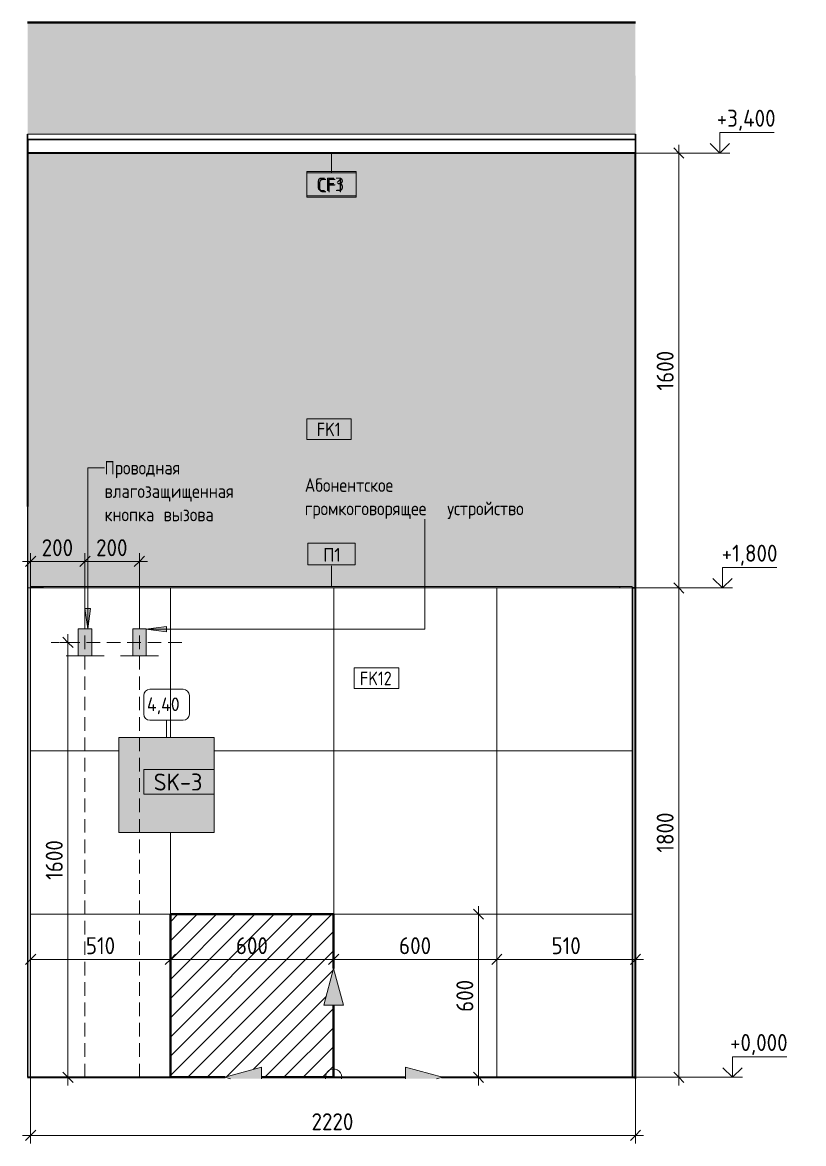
# Model space of a CAD drawing. Header units: millimetres. Extents: x 66053 to 88312, y -1987 to 8211.
# Drawn here: x 74833 to 77705, y -244 to 3880 of the extents above; entities that cross this region are included whole.
import ezdxf

# ---------------------------------------------------------------- set-up
doc = ezdxf.new("R2010")
doc.units = ezdxf.units.MM
doc.linetypes.add('200_ШТРИХ__ш1_п0_6_', pattern=[40, 25, -15])
doc.linetypes.add('ADSK_Штрих_ш2 п1', pattern=[75, 50, -25])
for name, color, linetype, lineweight in [('A-ANNO-DIMS', 7, 'Continuous', 9), ('A-ANNO-DIMS-25', 7, 'Continuous', 9), ('A-CLNG-IDEN', 7, 'Continuous', 9), ('A-DETL-GENF', 7, 'Continuous', 9), ('A-FLOR-HRAL-IDEN', 7, 'Continuous', 9), ('A-WALL-IDEN', 7, 'Continuous', 9), ('A-WALL-PATT', 7, 'Continuous', 9), ('E-ELEC-FIXT-IDEN', 7, 'Continuous', 9), ('G-ANNO-DIMS', 7, 'Continuous', 9), ('G-ANNO-DIMS-1', 7, 'Continuous', 20), ('I-FURN', 7, 'Continuous', 9), ('I-FURN-3', 7, '200_ШТРИХ__ш1_п0_6_', 18), ('I-FURN-4', 7, '200_ШТРИХ__ш1_п0_6_', 9), ('I-FURN-IDEN', 7, 'Continuous', 9), ('I-WALL', 7, 'Continuous', 9), ('Q-SPCQ', 7, 'Continuous', 9), ('Ограждение', 7, 'Continuous', 9), ('Поручни', 7, 'Continuous', 9)]:
    doc.layers.add(name, color=color, linetype=linetype, lineweight=lineweight)
for name, color, linetype, lineweight, true_color in [('A-CLNG-FNSH-1', 7, 'Continuous', 30, 0x3c3c3c), ('A-DETL', 5, 'Continuous', 40, 0x0000ff), ('A-DETL-1', 5, 'ADSK_Штрих_ш2 п1', 9, 0x0000ff), ('A-DETL-GENF-1', 7, 'Continuous', 9, 0xe0e0e0), ('A-FLOR-1', 7, 'Continuous', 9, 0x787878), ('A-FLOR-FNSH-1', 7, 'Continuous', 40, 0x3c3c3c), ('A-FLOR-FNSH-2', 7, 'Continuous', 30, 0x3c3c3c), ('A-WALL-4', 7, 'Continuous', 30, 0x3c3c3c), ('A-WALL-FNSH-2', 7, 'Continuous', 30, 0x3c3c3c), ('G-ANNO-TEXT-1', 7, 'Continuous', 9, 0x3c3c3c), ('I-FURN-2', 1, 'Continuous', 9, 0xff0000), ('I-FURN-6', 7, 'Continuous', 9, 0xc0c0c0), ('Q-SPCQ-1', 9, 'Continuous', 9, 0x808080), ('Q-SPCQ-2', 7, 'Continuous', 9, 0x7f7f7f)]:
    doc.layers.add(name, color=color, linetype=linetype, lineweight=lineweight, true_color=true_color)
doc.layers.add('I-FURN-5', color=7, linetype='Continuous', lineweight=9, true_color=0xfbfbfb, transparency=0.7)
doc.styles.add('GOST Common_1', font='GOST_Common.ttf', dxfattribs={"width": 0.9, "height": 50})
doc.styles.add('GOST Common_2', font='GOST_Common.ttf', dxfattribs={"height": 50})
doc.styles.add('GOST Common_3', font='GOST_Common.ttf', dxfattribs={"height": 62.5})
doc.styles.add('ISOCPEUR_1', font='isocpeur.ttf', dxfattribs={"width": 0.9, "height": 62.5})
doc.dimstyles.new('ISO-2_5_0_9К_БОЛЬШОЙ_округление', dxfattribs={"dimscale": 304.8, "dimtxt": 62.248823, "dimasz": 0.123031, "dimexe": 0.098425, "dimexo": 0, "dimgap": 0, "dimtad": 1, "dimdec": 0, "dimrnd": 10, "dimzin": 0, "dimdsep": 46, "dimtxsty": 'ISOCPEUR_1', "dimblk1": 'OBLIQUE', "dimblk2": 'OBLIQUE', "dimsah": 1, "dimcen": 0.09, "dimdle": 0.098425, "dimazin": 0, "dimtfac": 1, "dimtdec": 4, "dimtix": 1, "dimtmove": 0, "dimatfit": 3, "dimfxl": 1, "dimtvp": 1, "dimtolj": 1, "dimtzin": 0, "dimarcsym": 2})

# ---------------------------------------------------------------- blocks, each defined once
blk = doc.blocks.new('FRT_2D_Символ _разворот МГН_1 - D1_4_Символ доступности разворота МГН _360__-18618045-1_14-2')
at = {"layer": 'I-FURN'}
blk.add_line((-6799.6, 0), (-6751.6, 0), dxfattribs=at)
at = {"layer": 'I-FURN-3'}
for p, q in [((-7135, 0), (-7136.6, 0)), ((-7135, 0), (-7136.6, 0)), ((-7136.6, 0), (-7135, 0)), ((-7136.6, 0), (-7135, 0)), ((-7006.6, 0), (-7135, 0)), ((-7006.6, 0), (-7135, 0)), ((-7135, 0), (-6933.4, 0)), ((-7135, 0), (-6933.4, 0)), ((-6799.6, 0), (-6625.4, 0)), ((-6799.6, 0), (-6625.4, 0)), ((-6625.4, 0), (-6535, 0)), ((-6625.4, 0), (-6535, 0)), ((-6535, 0), (-6375.4, 0)), ((-6535, 0), (-6375.4, 0)), ((-6375.4, 0), (-6270.1, 0)), ((-6375.4, 0), (-6270.1, 0))]:
    blk.add_line(p, q, dxfattribs=at)
at = {"layer": 'I-FURN-4'}
for p, q in [((-7232.4, 0), (-7135.4, 0)), ((-7135.4, 0), (-6933.6, 0)), ((-6799.6, 0), (-6534.8, 0)), ((-6534.8, 0), (-6269.3, 0)), ((-6269.3, 0), (-6390.1, 0)), ((-6137.1, 0), (-6137.1, 0))]:
    blk.add_line(p, q, dxfattribs=at)
blk = doc.blocks.new('Проводная влагозащищенная кнопка вызова - Вызывная панель экстренной видеосвязи 2-29717108-1_14-2')
at = {"layer": 'Q-SPCQ-2'}
blk.add_hatch(color=256, dxfattribs=at).paths.add_polyline_path([(-7423.5, 1550), (-7423.5, 1650), (-7473.5, 1650), (-7473.5, 1550)])
at = {"layer": 'Q-SPCQ'}
for p, q in [((-7518.5, 1550), (-7378.5, 1550)), ((-7518.5, 1550), (-7378.5, 1550)), ((-7428.1, 1550), (-7468.1, 1550)), ((-7428.1, 1550), (-7468.1, 1550))]:
    blk.add_line(p, q, dxfattribs=at)
at = {"layer": 'Q-SPCQ-1'}
for p, q in [((-7473.5, 1650), (-7423.5, 1650)), ((-7473.5, 1550), (-7473.5, 1650)), ((-7423.5, 1650), (-7423.5, 1550)), ((-7423.5, 1550), (-7473.5, 1550))]:
    blk.add_line(p, q, dxfattribs=at)
blk = doc.blocks.new('Вызывная панель экстренной видеосвязи1 - Вызывная панель экстренной видеосвязи 2-29716235-1_14-2')
at = {"layer": 'Q-SPCQ-2'}
blk.add_hatch(color=256, dxfattribs=at).paths.add_polyline_path([(-7223.5, 1550), (-7223.5, 1650), (-7273.5, 1650), (-7273.5, 1550)])
at = {"layer": 'Q-SPCQ'}
for p, q in [((-7318.5, 1550), (-7178.5, 1550)), ((-7318.5, 1550), (-7178.5, 1550)), ((-7188.5, 1550), (-7308.5, 1550)), ((-7188.5, 1550), (-7308.5, 1550)), ((-7188.5, 1550), (-7308.5, 1550)), ((-7228.5, 1550), (-7268.5, 1550)), ((-7228.5, 1550), (-7268.5, 1550))]:
    blk.add_line(p, q, dxfattribs=at)
at = {"layer": 'Q-SPCQ-1'}
for p, q in [((-7273.5, 1650), (-7223.5, 1650)), ((-7273.5, 1550), (-7273.5, 1650)), ((-7223.5, 1650), (-7223.5, 1550)), ((-7223.5, 1550), (-7273.5, 1550))]:
    blk.add_line(p, q, dxfattribs=at)
blk = doc.blocks.new('Ограждение - Ограждение-30307474-1_14-2')
at = {"layer": 'Ограждение'}
for points in [[(-7602.5, 1800), (-7602.5, 1806), (-7647.5, 1806), (-7647.5, 1800)], [(-5983.7, 1800), (-5482.5, 1800), (-5482.5, 1806), (-7602.5, 1806), (-7602.5, 1800), (-6479.6, 1800)]]:
    blk.add_hatch(color=256, dxfattribs=at).paths.add_polyline_path(points)
at = {"layer": 'Поручни'}
for p, q in [((-7602.5, 1806), (-7647.5, 1806)), ((-7647.5, 1806), (-7647.5, 1800)), ((-7647.5, 1800), (-7602.5, 1800)), ((-7602.5, 1800), (-7602.5, 1806)), ((-7602.5, 1806), (-5482.5, 1806)), ((-5482.5, 1800), (-7602.5, 1800)), ((-5437.5, 1806), (-5482.5, 1806)), ((-5482.5, 1806), (-5482.5, 1800)), ((-5482.5, 1800), (-5437.5, 1800)), ((-5437.5, 1800), (-5437.5, 1806))]:
    blk.add_line(p, q, dxfattribs=at)
blk = doc.blocks.new('Начало раскладки_красным - Начало раскладки_красным-26110621-1_14-2')
at = {"layer": 'A-DETL-GENF'}
for points in [[(-6571.2, 265.4), (-6498.7, 265.4), (-6535.1, 400.6), (-6542.5, 372.9)], [(-6914.4, -5.1), (-6799.6, -5.1), (-6799.6, 36.7), (-6934.8, 0.4), (-6933.1, -0.1)], [(-6270.1, -5.1), (-6156.9, -5.1), (-6134.8, 0.8), (-6270.1, 37), (-6270.1, -0.1)]]:
    blk.add_hatch(color=256, dxfattribs=at).paths.add_polyline_path(points)
for p, q in [((-6535.1, 400.6), (-6571.2, 265.4)), ((-6535.1, 400.6), (-6571.2, 265.4)), ((-6498.7, 265.4), (-6535.1, 400.6)), ((-6535.1, 400.6), (-6498.7, 265.4)), ((-6571.2, 265.4), (-6498.7, 265.4)), ((-6571.2, 265.4), (-6498.7, 265.4)), ((-6534.8, 30.6), (-6535, 265.4)), ((-6799.6, 36.7), (-6934.8, 0.4)), ((-6934.8, 0.4), (-6799.6, 36.7)), ((-6934.8, 0.4), (-6914.4, -5.1)), ((-6934.8, 0.4), (-6914.4, -5.1)), ((-6799.6, -5.1), (-6799.6, 36.7)), ((-6799.6, 36.7), (-6799.6, -5.1)), ((-6564.8, 0.6), (-6799.6, 0.5)), ((-6504.8, 0.6), (-6270.1, 0.8)), ((-6134.8, 0.8), (-6270.1, 37)), ((-6270.1, 37), (-6270.1, -5.1)), ((-6134.8, 0.8), (-6270.1, 37)), ((-6270.1, 37), (-6270.1, -5.1)), ((-6156.9, -5.1), (-6134.8, 0.8)), ((-6134.8, 0.8), (-6156.9, -5.1))]:
    blk.add_line(p, q, dxfattribs=at)
for start, end in [(0.0336, 190.981), (348.6914, 0.0336)]:
    blk.add_arc((-6534.8, 0.6), 30, start, end, dxfattribs=at)
blk = doc.blocks.new('Высотные отметки - Стрелка_Верх-17668718-1_14-2')
at = {"layer": 'G-ANNO-DIMS'}
for p, q in [((-5114.9, 3475), (-4914.9, 3475)), ((-5114.9, 3400), (-5114.9, 3475)), ((-5152.8, 3400), (-5077.8, 3400))]:
    blk.add_line(p, q, dxfattribs=at)
at = {"layer": 'G-ANNO-DIMS-1'}
for q in [(-5150.2, 3435.4), (-5079.5, 3435.4)]:
    blk.add_line((-5114.9, 3400), q, dxfattribs=at)
blk = doc.blocks.new('DIMBLOCK12-1_14-2')
at = {"layer": 'A-ANNO-DIMS-25', "lineweight": 20}
for p, q in [((77246.3, 1800), (77227.5, 1818.8)), ((77246.3, 1800), (77265, 1781.2)), ((77246.3, 0), (77227.5, 18.8)), ((77246.3, 0), (77265, -18.8))]:
    blk.add_line(p, q, dxfattribs=at)
at = {"layer": 'A-ANNO-DIMS-25'}
for p, q in [((77074.2, 1800), (77276.3, 1800)), ((77246.3, 1800), (77074.2, 1800)), ((77246.3, -30), (77246.3, 1800)), ((77086.7, 0), (77276.3, 0)), ((77246.3, 0), (77086.7, 0))]:
    blk.add_line(p, q, dxfattribs=at)
at = {"layer": 'A-ANNO-DIMS-25', "color": 0, "insert": (77164.6, 826.4), "char_height": 62.5, "width": 176.691, "attachment_point": 1, "rotation": 90, "line_spacing_factor": 1.149209, "style": 'ISOCPEUR_1'}
blk.add_mtext('1800', dxfattribs=at)
blk = doc.blocks.new('_Oblique')
at = {"color": 0, "linetype": 'ByBlock', "lineweight": -2}
blk.add_line((-0.5, -0.5), (0.5, 0.5), dxfattribs=at)
blk = doc.blocks.new('DIMBLOCK13-1_14-2')
at = {"layer": 'A-ANNO-DIMS-25'}
for p, q in [((77246.3, 1800), (77246.3, 3430)), ((77086.7, 3400), (77276.3, 3400)), ((77246.3, 3400), (77086.7, 3400)), ((77074.2, 1800), (77276.3, 1800)), ((77246.3, 1800), (77074.2, 1800))]:
    blk.add_line(p, q, dxfattribs=at)
at = {"layer": 'A-ANNO-DIMS-25', "lineweight": 20}
for p, q in [((77246.3, 3400), (77227.5, 3418.8)), ((77246.3, 3400), (77265, 3381.2)), ((77246.3, 1800), (77227.5, 1818.8)), ((77246.3, 1800), (77265, 1781.2))]:
    blk.add_line(p, q, dxfattribs=at)
at = {"layer": 'A-ANNO-DIMS-25', "color": 0, "insert": (77164.6, 2526.4), "char_height": 62.5, "width": 176.691, "attachment_point": 1, "rotation": 90, "line_spacing_factor": 1.149209, "style": 'ISOCPEUR_1'}
blk.add_mtext('1600', dxfattribs=at)
blk = doc.blocks.new('М_ограждение - Типоразмер-25387795-1_14-2')
at = {"layer": 'A-FLOR-HRAL-IDEN'}
for p, q in [((-6455, 1964.4), (-6630, 1964.4)), ((-6630, 1964.4), (-6630, 1885.5)), ((-6455, 1885.5), (-6455, 1964.4)), ((-6630, 1885.5), (-6455, 1885.5))]:
    blk.add_line(p, q, dxfattribs=at)
blk = doc.blocks.new('Марка_Мебель - В прямоуг_Balcon_Марка-25523697-1_14-2')
at = {"layer": 'I-FURN-IDEN'}
for p, q in [((-7232.9, 1404.8), (-7232.9, 1335.8)), ((-7210.4, 1427.3), (-7087.6, 1427.3)), ((-7065.1, 1404.8), (-7065.1, 1336)), ((-7210.5, 1313.5), (-7087.6, 1313.5))]:
    blk.add_line(p, q, dxfattribs=at)
for centre, radius, start, end in [((-7210.4, 1404.8), 22.5, 90, 180), ((-7087.6, 1404.8), 22.5, 0, 90), ((-7210.5, 1335.8), 22.3, 180, 270), ((-7087.6, 1336), 22.5, 270, 0)]:
    blk.add_arc(centre, radius, start, end, dxfattribs=at)
blk = doc.blocks.new('М_потолков - Марка_ Имя типа-25382930-1_14-2')
at = {"layer": 'A-CLNG-IDEN'}
for p, q in [((-6451.9, 3331.9), (-6633.1, 3331.9)), ((-6633.1, 3331.9), (-6633.1, 3242.5)), ((-6451.9, 3242.5), (-6451.9, 3331.9)), ((-6633.1, 3242.5), (-6451.9, 3242.5))]:
    blk.add_line(p, q, dxfattribs=at)
blk = doc.blocks.new('М_стена_0001 - Типоразмер_без рамки-25382661-1_14-2')
at = {"layer": 'A-WALL-IDEN'}
for p, q in [((-6470.4, 2421.8), (-6633.7, 2421.8)), ((-6633.7, 2421.8), (-6633.7, 2346.8)), ((-6470.4, 2346.8), (-6470.4, 2421.8)), ((-6633.7, 2346.8), (-6470.4, 2346.8))]:
    blk.add_line(p, q, dxfattribs=at)
blk = doc.blocks.new('DIMBLOCK14-1_14-2')
at = {"layer": 'A-ANNO-DIMS-25'}
for p, q in [((74862.7, 460.2), (74862.7, 403.7)), ((74862.7, 433.7), (74862.7, 460.2)), ((75376.7, 460.2), (75376.7, 403.7)), ((75376.7, 433.7), (75376.7, 460.2)), ((74862.7, 433.7), (75376.7, 433.7))]:
    blk.add_line(p, q, dxfattribs=at)
at = {"layer": 'A-ANNO-DIMS-25', "lineweight": 20}
for p, q in [((74862.7, 433.7), (74844, 415)), ((74862.7, 433.7), (74881.5, 452.5)), ((75376.7, 433.7), (75358, 415)), ((75376.7, 433.7), (75395.5, 452.5))]:
    blk.add_line(p, q, dxfattribs=at)
at = {"layer": 'A-ANNO-DIMS-25', "color": 0, "insert": (75065.9, 515.4), "char_height": 62.5, "width": 129.286, "attachment_point": 1, "line_spacing_factor": 1.149209, "style": 'ISOCPEUR_1'}
blk.add_mtext('510', dxfattribs=at)
blk = doc.blocks.new('DIMBLOCK15-1_14-2')
at = {"layer": 'A-ANNO-DIMS-25'}
for p, q in [((75376.7, 460.2), (75376.7, 403.7)), ((75376.7, 433.7), (75376.7, 460.2)), ((75976.7, 460.2), (75976.7, 403.7)), ((75976.7, 433.7), (75976.7, 460.2)), ((75376.7, 433.7), (75976.7, 433.7))]:
    blk.add_line(p, q, dxfattribs=at)
at = {"layer": 'A-ANNO-DIMS-25', "lineweight": 20}
for p, q in [((75376.7, 433.7), (75358, 415)), ((75376.7, 433.7), (75395.5, 452.5)), ((75976.7, 433.7), (75958, 415)), ((75976.7, 433.7), (75995.5, 452.5))]:
    blk.add_line(p, q, dxfattribs=at)
at = {"layer": 'A-ANNO-DIMS-25', "color": 0, "insert": (75617.5, 515.4), "char_height": 62.5, "width": 142.215, "attachment_point": 1, "line_spacing_factor": 1.149209, "style": 'ISOCPEUR_1'}
blk.add_mtext('600', dxfattribs=at)
blk = doc.blocks.new('DIMBLOCK16-1_14-2')
at = {"layer": 'A-ANNO-DIMS-25'}
for p, q in [((75976.7, 460.2), (75976.7, 403.7)), ((75976.7, 433.7), (75976.7, 460.2)), ((76576.7, 460.2), (76576.7, 403.7)), ((76576.7, 433.7), (76576.7, 460.2)), ((75976.7, 433.7), (76576.7, 433.7))]:
    blk.add_line(p, q, dxfattribs=at)
at = {"layer": 'A-ANNO-DIMS-25', "lineweight": 20}
for p, q in [((75976.7, 433.7), (75958, 415)), ((75976.7, 433.7), (75995.5, 452.5)), ((76576.7, 433.7), (76558, 415)), ((76576.7, 433.7), (76595.5, 452.5))]:
    blk.add_line(p, q, dxfattribs=at)
at = {"layer": 'A-ANNO-DIMS-25', "color": 0, "insert": (76217.5, 515.4), "char_height": 62.5, "width": 142.215, "attachment_point": 1, "line_spacing_factor": 1.149209, "style": 'ISOCPEUR_1'}
blk.add_mtext('600', dxfattribs=at)
blk = doc.blocks.new('DIMBLOCK17-1_14-2')
at = {"layer": 'A-ANNO-DIMS-25'}
for p, q in [((76576.7, 460.2), (76576.7, 403.7)), ((76576.7, 433.7), (76576.7, 460.2)), ((77086.7, 460.2), (77086.7, 403.7)), ((77086.7, 433.7), (77086.7, 460.2)), ((76576.7, 433.7), (77116.7, 433.7))]:
    blk.add_line(p, q, dxfattribs=at)
at = {"layer": 'A-ANNO-DIMS-25', "lineweight": 20}
for p, q in [((76576.7, 433.7), (76558, 415)), ((76576.7, 433.7), (76595.5, 452.5)), ((77086.7, 433.7), (77068, 415)), ((77086.7, 433.7), (77105.5, 452.5))]:
    blk.add_line(p, q, dxfattribs=at)
at = {"layer": 'A-ANNO-DIMS-25', "color": 0, "insert": (76777.9, 515.4), "char_height": 62.5, "width": 129.286, "attachment_point": 1, "line_spacing_factor": 1.149209, "style": 'ISOCPEUR_1'}
blk.add_mtext('510', dxfattribs=at)
blk = doc.blocks.new('DIMBLOCK18-1_14-2')
at = {"layer": 'A-ANNO-DIMS-25', "lineweight": 20}
for p, q in [((76509.7, 600), (76491, 618.8)), ((76509.7, 600), (76528.5, 581.3)), ((76509.7, 0), (76491, 18.8)), ((76509.7, 0), (76528.5, -18.8))]:
    blk.add_line(p, q, dxfattribs=at)
at = {"layer": 'A-ANNO-DIMS-25'}
for p, q in [((76509.7, 630), (76509.7, -30)), ((76536.2, 600), (76479.7, 600)), ((76509.7, 600), (76536.2, 600)), ((76536.2, 0), (76479.7, 0)), ((76509.7, 0), (76536.2, 0))]:
    blk.add_line(p, q, dxfattribs=at)
at = {"layer": 'A-ANNO-DIMS-25', "color": 0, "insert": (76428.1, 240.7), "char_height": 62.5, "width": 142.215, "attachment_point": 1, "rotation": 90, "line_spacing_factor": 1.149209, "style": 'ISOCPEUR_1'}
blk.add_mtext('600', dxfattribs=at)
blk = doc.blocks.new('DIMBLOCK19-1_14-2')
at = {"layer": 'A-ANNO-DIMS-25'}
for p, q in [((74862.7, 0), (74862.7, -243.8)), ((74862.7, -213.8), (74862.7, 0)), ((77086.7, 0), (77086.7, -243.8)), ((77086.7, -213.8), (77086.7, 0)), ((74832.7, -213.8), (77116.7, -213.8))]:
    blk.add_line(p, q, dxfattribs=at)
at = {"layer": 'A-ANNO-DIMS-25', "lineweight": 20}
for p, q in [((74862.7, -213.8), (74881.5, -195)), ((77086.7, -213.8), (77105.5, -195)), ((74862.7, -213.8), (74844, -232.5)), ((77086.7, -213.8), (77068, -232.5))]:
    blk.add_line(p, q, dxfattribs=at)
at = {"layer": 'A-ANNO-DIMS-25', "color": 0, "insert": (75895.7, -132.1), "char_height": 62.5, "width": 189.619, "attachment_point": 1, "line_spacing_factor": 1.149209, "style": 'ISOCPEUR_1'}
blk.add_mtext('2220', dxfattribs=at)
blk = doc.blocks.new('М_силовых электроприборов_РАЗВЕРТКИ - Типоразмер_примечание-27444908-1_14-2')
at = {"layer": 'E-ELEC-FIXT-IDEN'}
for p, q in [((-6974.6, 1131.9), (-7232.9, 1131.9)), ((-7232.9, 1131.9), (-7232.9, 1041.8)), ((-6974.6, 1041.8), (-6974.6, 1131.9)), ((-7232.9, 1041.8), (-6974.6, 1041.8))]:
    blk.add_line(p, q, dxfattribs=at)
blk = doc.blocks.new('DIMBLOCK20-1_14-2')
at = {"layer": 'A-ANNO-DIMS-25', "lineweight": 20}
for p, q in [((75000.1, 1600), (74981.4, 1618.8)), ((75000.1, 1600), (75018.9, 1581.2)), ((75000.1, 0), (74981.4, 18.8)), ((75000.1, 0), (75018.9, -18.8))]:
    blk.add_line(p, q, dxfattribs=at)
at = {"layer": 'A-ANNO-DIMS-25'}
for p, q in [((75000.1, 1630), (75000.1, -30)), ((75026.6, 1600), (74970.1, 1600)), ((75000.1, 1600), (75026.6, 1600)), ((75026.6, 0), (74970.1, 0)), ((75000.1, 0), (75026.6, 0))]:
    blk.add_line(p, q, dxfattribs=at)
at = {"layer": 'A-ANNO-DIMS-25', "color": 0, "insert": (74918.5, 726.4), "char_height": 62.5, "width": 176.691, "attachment_point": 1, "rotation": 90, "line_spacing_factor": 1.149209, "style": 'ISOCPEUR_1'}
blk.add_mtext('1600', dxfattribs=at)
blk = doc.blocks.new('DIMBLOCK21-1_14-2')
at = {"layer": 'A-ANNO-DIMS-25'}
for p, q in [((74832.7, 1897.8), (75062.7, 1897.8)), ((74862.7, 1800), (74862.7, 1927.8)), ((74862.7, 1897.8), (74862.7, 1800)), ((75062.7, 1700), (75062.7, 1927.8)), ((75062.7, 1897.8), (75062.7, 1700))]:
    blk.add_line(p, q, dxfattribs=at)
at = {"layer": 'A-ANNO-DIMS-25', "lineweight": 20}
for p, q in [((74862.7, 1897.8), (74844, 1879)), ((74862.7, 1897.8), (74881.5, 1916.5)), ((75062.7, 1897.8), (75044, 1879)), ((75062.7, 1897.8), (75081.5, 1916.5))]:
    blk.add_line(p, q, dxfattribs=at)
at = {"layer": 'A-ANNO-DIMS-25', "color": 0, "insert": (74903.5, 1979.4), "char_height": 62.5, "width": 142.215, "attachment_point": 1, "line_spacing_factor": 1.149209, "style": 'ISOCPEUR_1'}
blk.add_mtext('200', dxfattribs=at)
blk = doc.blocks.new('DIMBLOCK22-1_14-2')
at = {"layer": 'A-ANNO-DIMS-25', "lineweight": 20}
for p, q in [((75062.7, 1897.8), (75044, 1879)), ((75062.7, 1897.8), (75081.5, 1916.5)), ((75262.7, 1897.8), (75244, 1879)), ((75262.7, 1897.8), (75281.5, 1916.5))]:
    blk.add_line(p, q, dxfattribs=at)
at = {"layer": 'A-ANNO-DIMS-25'}
for p, q in [((75062.7, 1700), (75062.7, 1927.8)), ((75062.7, 1897.8), (75292.7, 1897.8)), ((75062.7, 1897.8), (75062.7, 1700)), ((75262.7, 1700), (75262.7, 1927.8)), ((75262.7, 1897.8), (75262.7, 1700))]:
    blk.add_line(p, q, dxfattribs=at)
at = {"layer": 'A-ANNO-DIMS-25', "color": 0, "insert": (75103.5, 1979.4), "char_height": 62.5, "width": 142.215, "attachment_point": 1, "line_spacing_factor": 1.149209, "style": 'ISOCPEUR_1'}
blk.add_mtext('200', dxfattribs=at)

msp = doc.modelspace()

# ---------------------------------------------------------------- hatches: boundary and pattern name
at = {"layer": 'A-DETL-GENF-1'}
h = msp.add_hatch(dxfattribs=at)
h.set_pattern_fill('FP_2', color=256, style=0, pattern_type=2)
h.set_pattern_definition([(45, (82511.747, 0), (-35.35534, 35.35534), [])])
h.paths.add_polyline_path([(75376.7, 0), (75578.3, 0), (75576.9, 0.4), (75712.1, 36.7), (75712.2, 0), (75976.7, 0), (75976.7, 265.4), (75940.5, 265.4), (75976.7, 400.6), (75976.7, 600), (75376.7, 600), (75376.7, 480.6)])
at = {"layer": 'A-FLOR-1'}
h = msp.add_hatch(dxfattribs=at)
h.set_pattern_fill('FP_14', color=256, style=0, pattern_type=2)
h.set_pattern_definition([(45, (82511.747, 0), (-14.25598, 14.25598), []), (45, (82526.003, 0), (-14.25598, 14.25598), [25.202, -5.04, 0.8382, -4.202])])
h.paths.add_polyline_path([(75689.9, 3880), (77086.9, 3880), (77086.9, 3880.5), (74851.6, 3880.5), (74851.6, 3880), (75410.4, 3880)])
at = {"layer": 'A-WALL-PATT'}
msp.add_hatch(color=256, dxfattribs=at).paths.add_polyline_path([(77081.5, 1800), (77085.7, 1800), (77085.7, 3400), (74852.7, 3400), (74852.7, 1800), (74864.2, 1800), (74864.2, 1806), (77074.2, 1806), (77074.2, 1800), (77075.7, 1800)])
h = msp.add_hatch(dxfattribs=at)
h.set_pattern_fill('FP_15', color=256, style=0, pattern_type=2)
h.set_pattern_definition([(90, (77176.75, 0), (-600, 4e-14), []), (180, (77176.75, 0), (-7e-14, -600), [])])
h.paths.add_polyline_path([(74862.7, 0), (75376.7, 0), (75376.7, 600), (75976.7, 600), (75976.7, 400.4), (76013, 265.4), (75976.7, 265.4), (75976.7, 0), (76241.7, 0), (76241.7, 37), (76376.9, 0.8), (76373.8, 0), (77075.7, 0), (77075.7, 1800), (74862.7, 1800), (74862.7, 116.3)])
h.paths.add_polyline_path([(75187.7, 900), (75187.7, 1250), (75537.7, 1250), (75537.7, 900), (75376.7, 900)])
h.paths.add_polyline_path([(75088.2, 1550), (75038.2, 1550), (75038.2, 1650), (75088.2, 1650), (75088.2, 1608.6)])
h.paths.add_polyline_path([(75288.2, 1550), (75238.2, 1550), (75238.2, 1650), (75288.2, 1650)])
at = {"layer": 'G-ANNO-TEXT-1'}
for points in [[(75072.6, 1649.9), (75082.5, 1724.9), (75062.7, 1724.9)], [(75286.9, 1648), (75361.9, 1638.1), (75361.9, 1657.8)]]:
    msp.add_hatch(color=256, dxfattribs=at).paths.add_polyline_path(points)
at = {"layer": 'I-FURN-5'}
msp.add_hatch(color=256, dxfattribs=at).paths.add_polyline_path([(75410.4, 900), (75537.7, 900), (75537.7, 1250), (75187.7, 1250), (75187.7, 900)])
at = {"layer": 'I-WALL'}
for points in [[(75410.4, 3470), (77086.9, 3470), (77086.7, 3880), (74851.6, 3880), (74851.7, 3470), (75077.5, 3470)], [(74852.7, 0), (74862.7, 0), (74862.7, 1800), (74851.7, 1800), (74851.7, 0)]]:
    msp.add_hatch(color=256, dxfattribs=at).paths.add_polyline_path(points)

# ---------------------------------------------------------------- linework, layer by layer
at = {"layer": 'A-CLNG-FNSH-1'}
for p, q in [((77086.7, 3450), (74852.7, 3450)), ((77086.7, 3400), (77086.7, 3450)), ((74851.7, 3400), (77085.7, 3400)), ((77085.7, 3401), (74852.7, 3401)), ((77085.7, 3400), (77085.7, 3401))]:
    msp.add_line(p, q, dxfattribs=at)
at = {"layer": 'A-CLNG-IDEN'}
for q in [(75969.2, 3331.9), (75969.2, 3327.4)]:
    msp.add_line((75969.2, 3400), q, dxfattribs=at)
at = {"layer": 'A-DETL'}
for p, q in [((75976.7, 600), (75376.7, 600)), ((75376.7, 600), (75376.7, 0)), ((75976.7, 400.4), (75976.7, 600)), ((75976.7, 0), (75976.7, 265.4)), ((75376.7, 0), (75578.3, 0)), ((75712.1, 0), (75976.7, 0))]:
    msp.add_line(p, q, dxfattribs=at)
at = {"layer": 'A-DETL-1'}
for p, q in [((75062.7, 1700), (75062.7, 0)), ((75262.7, 1700), (75262.7, 0)), ((75418.2, 1600), (74938.2, 1600))]:
    msp.add_line(p, q, dxfattribs=at)
at = {"layer": 'A-FLOR-FNSH-1'}
msp.add_line((74851.6, 3880), (77086.9, 3880), dxfattribs=at)
at = {"layer": 'A-FLOR-FNSH-2'}
for p, q in [((75578.3, 0), (74851.6, 0)), ((76241.7, 0), (75712.1, 0)), ((77075.7, 0), (76373.8, 0)), ((77086.7, -5.1), (77086.7, 0)), ((75578.7, -0.1), (74851.6, -0.1)), ((76241.7, -0.1), (75712.1, -0.1)), ((77086.9, -0.1), (76373.4, -0.1))]:
    msp.add_line(p, q, dxfattribs=at)
at = {"layer": 'A-FLOR-HRAL-IDEN'}
msp.add_line((75969.2, 1806), (75969.2, 1882), dxfattribs=at)
at = {"layer": 'A-WALL-4'}
for p, q in [((74851.7, 3470), (74851.6, 3470)), ((74851.7, 3450), (74851.7, 3470)), ((77086.9, 3470), (77086.7, 3470)), ((77086.7, 3470), (77086.7, 3450)), ((74851.6, 2100), (74851.7, 2100)), ((77086.7, 0), (77086.9, 0))]:
    msp.add_line(p, q, dxfattribs=at)
at = {"layer": 'A-WALL-FNSH-2'}
for p, q in [((74852.7, 3450), (74851.7, 3450)), ((74851.7, 3450), (74851.7, 2100)), ((74852.7, 2100), (74852.7, 3450)), ((77085.7, 3400), (77085.7, 0)), ((77086.7, 3400), (77085.7, 3400)), ((77086.7, 0), (77086.7, 3400)), ((74851.7, 2100), (74852.7, 2100)), ((77086.7, 1800), (77075.7, 1800)), ((77075.7, 1800), (77075.7, 0)), ((77075.7, 0), (77086.7, 0))]:
    msp.add_line(p, q, dxfattribs=at)
at = {"layer": 'G-ANNO-DIMS'}
for p, q in [((76975.3, 3400), (77250.2, 3400)), ((77250.2, 3400), (77396.9, 3400)), ((76995.9, 1800), (77277.9, 1800)), ((77277.9, 1800), (77407, 1800)), ((77029.2, 0), (77203.8, 0)), ((77203.8, 0), (77443, 0))]:
    msp.add_line(p, q, dxfattribs=at)
at = {"layer": 'G-ANNO-TEXT-1'}
for p, q in [((75072.6, 2242.4), (75134.5, 2242.4)), ((75072.6, 1649.9), (75072.6, 2242.4)), ((76312.4, 1648), (76312.4, 2052.7)), ((75082.5, 1724.9), (75062.7, 1724.9)), ((75062.7, 1724.9), (75072.6, 1649.9)), ((75072.6, 1649.9), (75082.5, 1724.9)), ((75361.9, 1657.8), (75286.9, 1648)), ((75361.9, 1638.1), (75361.9, 1657.8)), ((75286.9, 1648), (75361.9, 1638.1)), ((75286.9, 1648), (76312.4, 1648))]:
    msp.add_line(p, q, dxfattribs=at)
at = {"layer": 'I-FURN-6'}
for p, q in [((75187.7, 1250), (75537.7, 1250)), ((75187.7, 900), (75187.7, 1250)), ((75537.7, 1250), (75537.7, 900)), ((75537.7, 900), (75187.7, 900))]:
    msp.add_line(p, q, dxfattribs=at)
at = {"layer": 'I-FURN-IDEN'}
msp.add_line((75362.7, 1250), (75362.7, 1313.5), dxfattribs=at)
at = {"layer": 'I-WALL'}
for p, q in [((77086.7, 3470), (74851.7, 3470)), ((74851.7, 0), (74851.7, 2100)), ((74852.7, 2100), (74852.7, 0)), ((74864.2, 1800), (74851.7, 1800)), ((74862.7, 1800), (74862.7, 0)), ((77075.7, 1800), (77074.2, 1800))]:
    msp.add_line(p, q, dxfattribs=at)

# ---------------------------------------------------------------- block references
at = {"layer": 'A-CLNG-IDEN'}
for p in [(82511.7, 0), (82511.7, -4.5)]:
    msp.add_blockref('М_потолков - Марка_ Имя типа-25382930-1_14-2', p, dxfattribs=at)
at = {"layer": 'A-DETL-GENF'}
msp.add_blockref('Начало раскладки_красным - Начало раскладки_красным-26110621-1_14-2', (82511.7, 0), dxfattribs=at)
at = {"layer": 'A-FLOR-HRAL-IDEN'}
msp.add_blockref('М_ограждение - Типоразмер-25387795-1_14-2', (82511.7, 0), dxfattribs=at)
at = {"layer": 'A-WALL-IDEN'}
for p in [(82511.7, 0), (82686.7, -916)]:
    msp.add_blockref('М_стена_0001 - Типоразмер_без рамки-25382661-1_14-2', p, dxfattribs=at)
at = {"layer": 'E-ELEC-FIXT-IDEN'}
msp.add_blockref('М_силовых электроприборов_РАЗВЕРТКИ - Типоразмер_примечание-27444908-1_14-2', (82511.7, 0), dxfattribs=at)
at = {"layer": 'G-ANNO-DIMS'}
for p in [(82511.7, 0), (82521.8, -1600), (82557.9, -3400)]:
    msp.add_blockref('Высотные отметки - Стрелка_Верх-17668718-1_14-2', p, dxfattribs=at)
at = {"layer": 'I-FURN-2'}
msp.add_blockref('FRT_2D_Символ _разворот МГН_1 - D1_4_Символ доступности разворота МГН _360__-18618045-1_14-2', (82511.7, 0), dxfattribs=at)
at = {"layer": 'I-FURN-IDEN'}
msp.add_blockref('Марка_Мебель - В прямоуг_Balcon_Марка-25523697-1_14-2', (82511.7, 0), dxfattribs=at)
at = {"layer": 'Q-SPCQ-1'}
for name in ['Проводная влагозащищенная кнопка вызова - Вызывная панель экстренной видеосвязи 2-29717108-1_14-2', 'Вызывная панель экстренной видеосвязи1 - Вызывная панель экстренной видеосвязи 2-29716235-1_14-2']:
    msp.add_blockref(name, (82511.7, 0), dxfattribs=at)
at = {"layer": 'Поручни'}
msp.add_blockref('Ограждение - Ограждение-30307474-1_14-2', (82511.7, 0), dxfattribs=at)

# ---------------------------------------------------------------- texts
at = {"layer": 'A-CLNG-IDEN', "char_height": 50, "attachment_point": 1, "style": 'GOST Common_2'}
for s, insert, width in [('CF3', (75913.5, 3309.8), 130.274), ('CF1', (75918.5, 3305.3), 118.249)]:
    msp.add_mtext(s, dxfattribs=dict(at, insert=insert, width=width))
at = {"layer": 'A-FLOR-HRAL-IDEN', "char_height": 50, "attachment_point": 1, "style": 'GOST Common_2'}
for s, insert, width in [('\\fGOST Common|b0|i0|c204|p34|;П', (75938, 1946.9), 50.105), ('\\fGOST Common|b0|i0|c204|p34|;1', (75979.3, 1946.9), 30.063)]:
    msp.add_mtext(s, dxfattribs=dict(at, insert=insert, width=width))
at = {"layer": 'A-WALL-IDEN', "char_height": 50, "attachment_point": 1, "style": 'GOST Common_1'}
for s, insert, width in [('FK1', (75914.8, 2408.3), 111.835), ('FK12', (76073.5, 1492.2), 151.519)]:
    msp.add_mtext(s, dxfattribs=dict(at, insert=insert, width=width))
at = {"layer": 'E-ELEC-FIXT-IDEN', "insert": (75315.6, 1117.4), "char_height": 62.5, "width": 228.481, "attachment_point": 1, "style": 'GOST Common_3'}
msp.add_mtext('SK-3', dxfattribs=at)
at = {"layer": 'G-ANNO-TEXT-1', "char_height": 50, "attachment_point": 1, "style": 'GOST Common_1'}
for s, insert, width in [('Проводная', (75134.5, 2267.4), 366.171), ('\\fGOST Common|b0|i0|c204|p34|;\\W.9; ', (75436.6, 2267.4), 19.842), ('Абонентское', (75870.9, 2203.6), 449.145), ('\\fGOST Common|b0|i0|c204|p34|;\\W.9; ', (76241.5, 2203.6), 19.842), ('влагозащищенная', (75134.5, 2181.4), 636.74), ('\\fGOST Common|b0|i0|c204|p34|;\\W.9; ', (75659.9, 2181.4), 19.842), ('\\fGOST Common|b0|i0|c204|p34|;\\W.9; ', (76378.4, 2117.6), 19.842), ('устройство', (76394.8, 2117.6), 400.443), ('кнопка', (75134.5, 2095.4), 243.513), ('\\fGOST Common|b0|i0|c204|p34|;\\W.9; ', (75335.4, 2095.4), 19.842), ('вызова', (75351.8, 2095.4), 245.316), ('громкоговорящее', (75870.9, 2117.6), 615.095)]:
    msp.add_mtext(s, dxfattribs=dict(at, insert=insert, width=width))
at = {"layer": 'I-FURN-IDEN', "insert": (75290.4, 1397.2), "char_height": 50, "width": 166.35, "attachment_point": 1, "style": 'GOST Common_2'}
msp.add_mtext('4,40', dxfattribs=at)

# ---------------------------------------------------------------- dimensions: what is measured, and where the dimension line sits
at = {"layer": 'A-ANNO-DIMS'}
for base, p1, p2, override, picture, middle in [((77246.3, 3400), (77074.2, 1800), (77086.7, 3400), {"dimpost": '<>', "dimfxl": 1600.048827}, 'DIMBLOCK13-1_14-2', (77215, 2600)), ((77246.3, 1800), (77086.7, 0), (77074.2, 1800), {"dimpost": '<>', "dimfxl": 1800.043402}, 'DIMBLOCK12-1_14-2', (77215, 900)), ((75000.1, 0), (75026.6, 1600), (75026.6, 0), {"dimpost": '<>', "dimfxl": 1600}, 'DIMBLOCK20-1_14-2', (74968.9, 800)), ((76509.7, 0), (76536.2, 600), (76536.2, 0), {"dimpost": '<>', "dimfxl": 600}, 'DIMBLOCK18-1_14-2', (76478.5, 300))]:
    dim = msp.add_linear_dim(base=base, p1=p1, p2=p2, angle=90, dimstyle='ISO-2_5_0_9К_БОЛЬШОЙ_округление', override=override, dxfattribs=at)
    dim.commit()
    dim.dimension.update_dxf_attribs({"geometry": picture, "text_midpoint": middle})
for base, p1, p2, override, picture, middle in [((75062.7, 1897.8), (74862.7, 1800), (75062.7, 1700), {"dimpost": '<>', "dimfxl": 223.606798}, 'DIMBLOCK21-1_14-2', (74962.7, 1929)), ((75262.7, 1897.8), (75062.7, 1700), (75262.7, 1700), {"dimpost": '<>', "dimfxl": 200}, 'DIMBLOCK22-1_14-2', (75162.7, 1929)), ((75376.7, 433.7), (74862.7, 460.2), (75376.7, 460.2), {"dimpost": '<>', "dimfxl": 514}, 'DIMBLOCK14-1_14-2', (75119.7, 465)), ((75976.7, 433.7), (75376.7, 460.2), (75976.7, 460.2), {"dimpost": '<>', "dimfxl": 600}, 'DIMBLOCK15-1_14-2', (75676.7, 465)), ((76576.7, 433.7), (75976.7, 460.2), (76576.7, 460.2), {"dimpost": '<>', "dimfxl": 600}, 'DIMBLOCK16-1_14-2', (76276.7, 465)), ((77086.7, 433.7), (76576.7, 460.2), (77086.7, 460.2), {"dimpost": '<>', "dimfxl": 510}, 'DIMBLOCK17-1_14-2', (76831.7, 465)), ((77086.7, -213.8), (74862.7, 0), (77086.7, 0), {"dimpost": '<>', "dimfxl": 2224}, 'DIMBLOCK19-1_14-2', (75974.7, -182.5))]:
    dim = msp.add_linear_dim(base=base, p1=p1, p2=p2, dimstyle='ISO-2_5_0_9К_БОЛЬШОЙ_округление', override=override, dxfattribs=at)
    dim.commit()
    dim.dimension.update_dxf_attribs({"geometry": picture, "text_midpoint": middle})

# ---------------------------------------------------------------- next in the draw order: texts
at = {"layer": 'G-ANNO-DIMS', "char_height": 62.5, "attachment_point": 1, "line_spacing_factor": 1.149209, "style": 'ISOCPEUR_1', "bg_fill": 3, "box_fill_scale": 1.25, "bg_fill_color": 256, "bg_fill_true_color": 13158600, "bg_fill_transparency": 0}
for s, insert, width in [('+3,400', (77385.4, 3559.2), 261.428), ('+1,800', (77403.6, 1959.2), 242.008), ('+0,000', (77434.4, 159.2), 254.705)]:
    msp.add_mtext(s, dxfattribs=dict(at, insert=insert, width=width))

doc.saveas('drawing.dxf')
